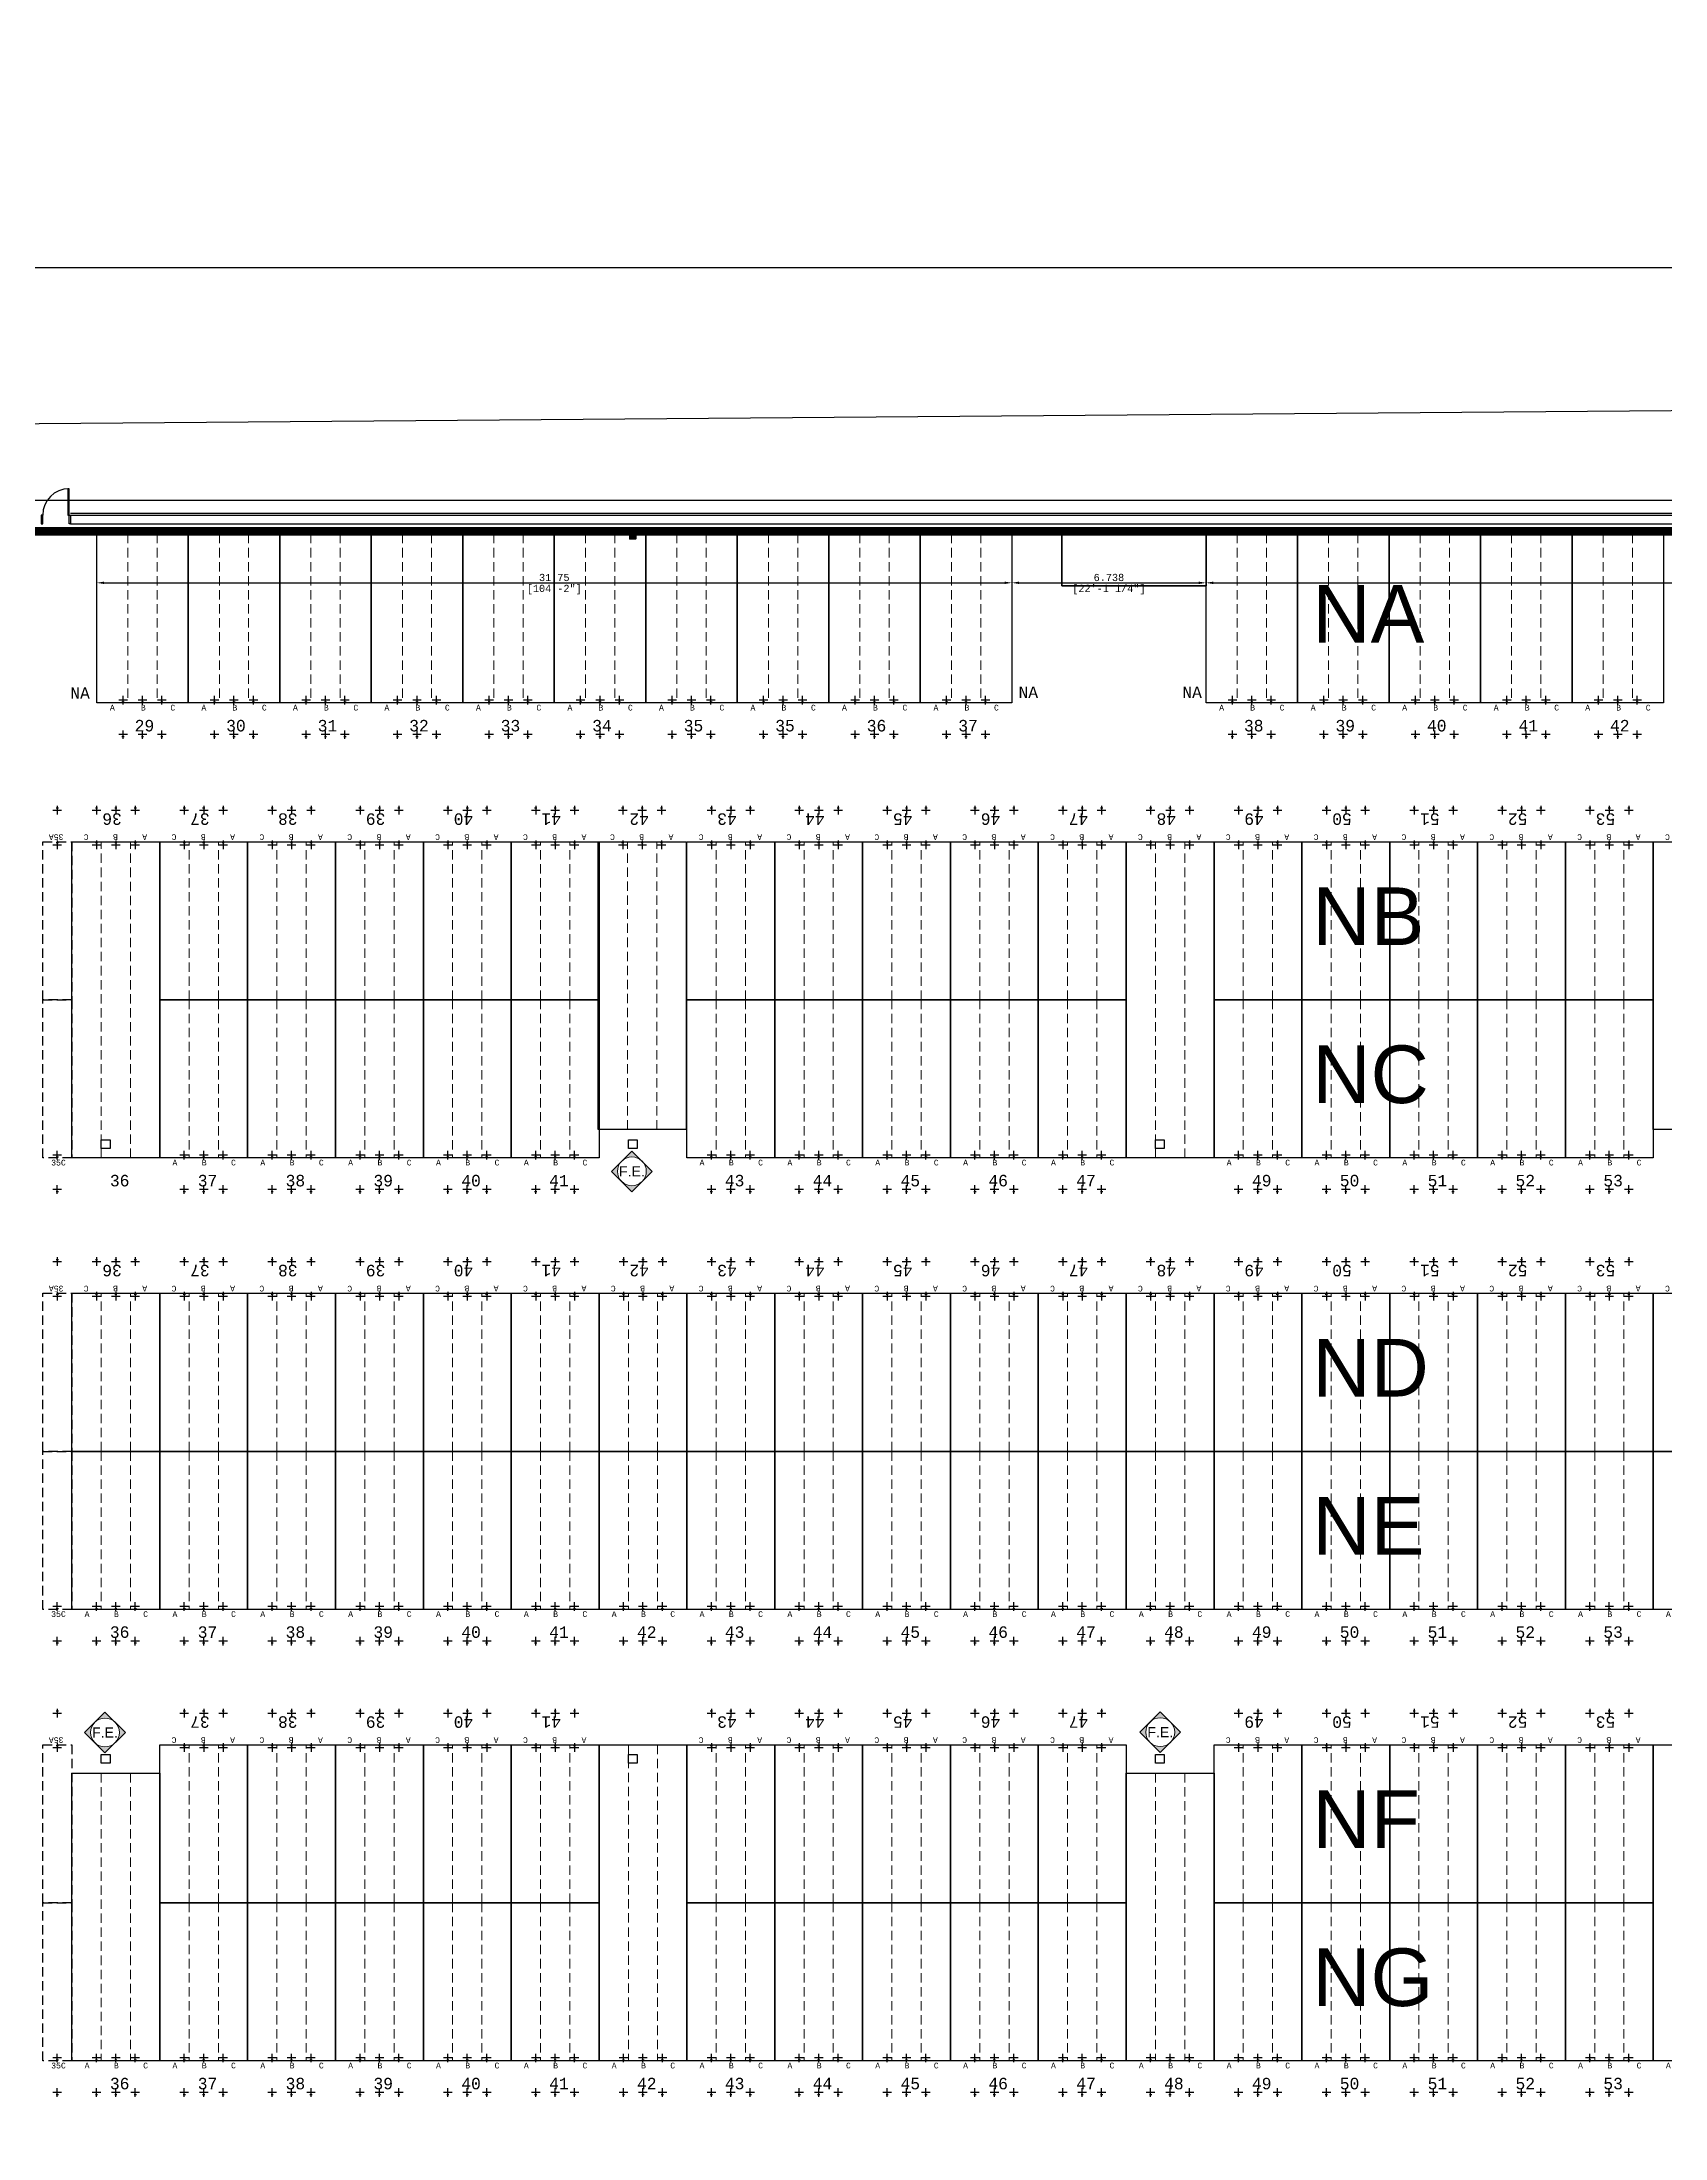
# Model space of a CAD drawing. Header units: inches. Extents: x -233729 to 737493, y -275239 to 196021.
# Drawn here: x 472000 to 528315, y 69872 to 142633 of the extents above; entities that cross this region are included whole.
import ezdxf
from ezdxf.enums import TextEntityAlignment as Align

# ---------------------------------------------------------------- set-up
doc = ezdxf.new("R2010")
doc.units = ezdxf.units.IN
doc.header["$MEASUREMENT"] = 0
doc.linetypes.add('DASHED', pattern=[0.75, 0.5, -0.25])
for name, color, linetype in [('_FL_AREAS', 92, 'Continuous'), ('_FL_NEW WH_WALLS', 1, 'Continuous'), ('Bin location transponder', 250, 'Continuous'), ('PR-CONCRETE', 224, 'Continuous'), ('WF exist equipment', 6, 'Continuous'), ('WF_numbers', 6, 'Continuous')]:
    doc.layers.add(name, color=color, linetype=linetype)
for name, color, linetype, lineweight in [('PR-BLDG', 18, 'Continuous', 30), ('PR-CTR', 93, 'Continuous', 25), ('WF buffer', 1, 'DASHED', 30), ('WF dimensions', 3, 'Continuous', 30), ('WF transponder', 3, 'Continuous', 30), ('WF_bay', 5, 'Continuous', 30), ('WF_sketch_stock_areas', 30, 'Continuous', 30), ('WF_text', 252, 'Continuous', 30)]:
    doc.layers.add(name, color=color, linetype=linetype, lineweight=lineweight)
doc.styles.add('ARIAL', font='arial.ttf')
doc.styles.add('WF_txt', font='consola.ttf')
doc.styles.add('WF_txt_notes', font='arial.ttf')
doc.dimstyles.new('DIM_50', dxfattribs={"dimscale": 50, "dimtxt": 5, "dimasz": 5, "dimexe": 2, "dimexo": 2, "dimgap": 1.1, "dimtad": 1, "dimtoh": 1, "dimdec": 3, "dimlfac": 0.001, "dimdsep": 46, "dimtxsty": 'WF_txt', "dimcen": 3, "dimclrd": 256, "dimclre": 256, "dimclrt": 7, "dimadec": 1, "dimazin": 0, "dimtfac": 1, "dimtdec": 3, "dimtmove": 0, "dimatfit": 3, "dimfxl": 10, "dimtolj": 1, "dimtzin": 0, "dimlwd": -1, "dimlwe": -1, "dimarcsym": 0})

# ---------------------------------------------------------------- blocks, each defined once
blk = doc.blocks.new('A$Cd2fab3cb')
at = {"layer": 'PR-BLDG', "const_width": 1}
blk.add_lwpolyline([(-568.8422396185342, -884.2067788504062), (-414.5863219187594, 67.21742474520579), (-6.009358913e-07, 9.7323209e-08), (-154.2802499416284, -951.5742769107457), (-568.8665712596847, -884.3568522627465)], dxfattribs=at)
at = {"layer": 'PR-CONCRETE'}
blk.add_lwpolyline([(183.0989606005605, -620.2202733267331), (300.8772486145608, 106.216130075627), (-375.2932691164315, 215.8447304290021, 0.4142135623736643), (-426.915109042311, 178.6266482286155), (-589.5318239752668, -824.3655269144801, -0.225878030564492), (-596.5743729250971, -834.5492282680934, 1.082971742264911), (-534.2543923466001, -925.4297668336658, -0.2135202674679177), (-522.4135621276218, -922.2799802094232), (-198.2339479420334, -974.8397361275277, -0.4131470713103618), (-160.9899269216694, -1026.299724447657), (-166.1485798102803, -1058.867917928495)], format="xyb", dxfattribs=at)
at = {"layer": 'PR-CTR', "elevation": 533}
blk.add_lwpolyline([(-165.2111167050898, -999.086132866214, 0.3400747687768693), (-199.2654380726162, -954.0319635949563), (-405.1784584445413, -920.6469584386797, 0.0124717646066488), (-405.9197605594526, -920.5456731913143), (-574.2956494376994, -891.9311935859732, -0.422904085389731), (-578.6528998357243, -885.7407027831068), (-432.1939306394197, 65.45935955259485, -0.4140744793872449), (-414.9936823418828, 77.86652528238483), (-204.6797079194803, 48.22622587694787), (-136.0367553930264, 36.992264952627), (0.0545635854359716, 9.657106780097822), (2.470144489314407, 5.661401477293111), (3.455127565190196, -0.5586518454365433)], format="xyb", dxfattribs=at)
blk = doc.blocks.new('A$C61e42c62')
at = {"layer": '_FL_NEW WH_WALLS'}
for p, q in [((1764.000000281259, 7822.195361457765), (5484.000000281259, 7822.195361480116)), ((1764.000000281259, 7819.445361457765), (5484.000000283122, 7819.445361480117)), ((1764.000000283122, 7807.44536146149), (5484.000000281259, 7807.445361476392))]:
    blk.add_line(p, q, dxfattribs=at)
for points in [[(1762.000000281259, 7819.445361495017), (1762.000000281259, 7855.445361498744), (1760.250000283122, 7855.445361498744), (1760.250000281259, 7819.445361495017)], [(1726.000000281259, 7807.445361498742), (1726.000000283122, 7819.445361495017), (1724.000000281259, 7819.445361495017), (1724.000000281259, 7807.445361498742)], [(1764.000000283122, 7819.445361495017), (1764.000000283122, 7807.445361498742), (1762.000000281259, 7807.44536149502), (1762.000000281259, 7819.445361495017)], [(1818.000000281259, 6953.94536143169), (1806.000000281259, 6953.94536143169), (1806.000000281259, 6965.94536143169), (1818.000000281259, 6965.945361435412)], [(2538.00000028126, 6953.945361435412), (2526.000000283122, 6953.94536143169), (2526.00000028126, 6965.945361435412), (2538.00000028126, 6965.94536143169)], [(3258.00000028126, 6953.94536143169), (3246.000000281259, 6953.945361435412), (3246.000000281259, 6965.94536143169), (3258.00000028126, 6965.94536143169)], [(1818.000000281259, 6113.945361435412), (1806.000000281259, 6113.94536143169), (1806.000000283122, 6125.945361431688), (1818.000000281259, 6125.945361431688)], [(2538.00000028126, 6113.94536143169), (2526.000000283122, 6113.945361435412), (2526.00000028126, 6125.945361431688), (2538.00000028126, 6125.945361431688)], [(3258.000000283122, 6113.945361435412), (3246.000000281259, 6113.94536143169), (3246.000000283122, 6125.945361435412), (3258.000000283122, 6125.945361431688)]]:
    blk.add_lwpolyline(points, close=True, dxfattribs=at)
blk.add_arc((1762.000000281259, 7819.445361495017), 36, 90, 180, dxfattribs=at)
blk = doc.blocks.new('Bin location transponder')
at = {"layer": 'Bin location transponder', "color": 3, "lineweight": 30}
for p, q in [((-600, 0), (600, 0)), ((-150, 300), (150, 300)), ((0, 600), (0, -600))]:
    blk.add_line(p, q, dxfattribs=at)
blk = doc.blocks.new('WF 10x18ft bay')
at = {"layer": 'WF_bay', "linetype": 'DASHED', "lineweight": 5, "ltscale": 650}
for p, q in [((1015.99999833107, 5486.400000327824), (1015.99999833107, 0)), ((2031.999998331071, 5486.400000625849), (2031.999998331071, 0))]:
    blk.add_line(p, q, dxfattribs=at)
at = {"layer": 'WF_bay'}
blk.add_lwpolyline([(-1.668929599e-06, 5486.400000029802), (3047.999998331071, 5486.399999970197), (3047.999999940396, 0), (0, 0)], close=True, dxfattribs=at)
at = {"layer": 'WF transponder', "xscale": 0.25, "yscale": 0.25, "zscale": 0.25, "rotation": 180.0000000062352}
for p in [(849.9999999701978, 100), (1523.999999970198, 100), (2197.999999970198, 100), (849.9999999701978, -1100), (1523.999999970198, -1100), (2197.999999970198, -1100)]:
    blk.add_blockref('Bin location transponder', p, dxfattribs=at)
at = {"layer": 'WF_numbers', "linetype": 'DASHED', "char_height": 200, "attachment_point": 1, "rotation": 1.0275998055671315e-09, "style": 'WF_txt'}
for s, insert in [('A', (439.4118607044218, -62.35349732637406, -723.2652933599893)), ('B', (1455.411860585212, -62.3534973859787, -723.2652933599893)), ('C', (2471.411860406399, -62.3534973859787, -723.2652933599893))]:
    blk.add_mtext_dynamic_manual_height_columns(s, width=423.5307577799235, gutter_width=2117.653788942844, heights=[0], dxfattribs=dict(at, insert=insert))
blk = doc.blocks.new('WF 10x36ft bay')
at = {"layer": 'WF_bay', "linetype": 'DASHED', "lineweight": 5, "ltscale": 650}
for p, q in [((1015.999998271465, 10972.80000013024), (1015.999998271465, 0)), ((2031.999998271465, 10972.80000029029), (2031.999998486042, 3.97364298e-08))]:
    blk.add_line(p, q, dxfattribs=at)
at = {"layer": 'WF_bay'}
blk.add_lwpolyline([(-1.7285346985e-06, 10972.79999997019), (3047.999998271465, 10972.8000000298), (3048, 5.96046448e-08), (0, 0)], close=True, dxfattribs=at)
at = {"layer": 'WF transponder', "xscale": 0.25, "yscale": 0.25, "zscale": 0.25, "rotation": 180.0000000062352}
for p in [(850, 100.0000000298023), (1524, 100.0000000298023), (2198, 100.0000000298023), (850, -1099.999999970197), (1524, -1099.999999970197), (2198, -1099.999999970197)]:
    blk.add_blockref('Bin location transponder', p, dxfattribs=at)
at = {"layer": 'WF_numbers', "linetype": 'DASHED', "char_height": 200, "attachment_point": 1, "rotation": 1.0496472215237655e-09, "style": 'WF_txt'}
for s, insert in [('A', (439.4118607044218, -62.35349726676941, -723.2652933599893)), ('B', (1455.411860585212, -62.35349732637406, -723.2652933599893)), ('C', (2471.411860406399, -62.35349732637406, -723.2652933599893))]:
    blk.add_mtext_dynamic_manual_height_columns(s, width=423.5307577799235, gutter_width=2117.653788942844, heights=[0], dxfattribs=dict(at, insert=insert))
blk = doc.blocks.new('WF 40x216in buffer')
at = {"layer": 'WF buffer', "ltscale": 650}
blk.add_lwpolyline([(-5.96046448e-08, 5486.399999999999), (1016, 5486.399999999999), (1016, 0), (0, 0)], close=True, dxfattribs=at)
at = {"layer": 'WF transponder', "xscale": 0.25, "yscale": 0.25, "zscale": 0.25, "rotation": 180.0000000062352}
for p in [(508, 100), (508, -1100)]:
    blk.add_blockref('Bin location transponder', p, dxfattribs=at)
blk = doc.blocks.new('WF 125x231in bay')
at = {"layer": 'WF_bay', "linetype": 'DASHED', "lineweight": 5, "ltscale": 650}
for p, q in [((1079.499998286366, 5867.400000345888), (1079.499998353124, 1.22822144e-08)), ((2095.499998286367, 5867.400000643911), (2095.499998290701, 2.38420057e-08))]:
    blk.add_line(p, q, dxfattribs=at)
at = {"layer": 'WF_bay'}
blk.add_lwpolyline([(-1.7285346985e-06, 5867.400000059604), (3174.999998301268, 5867.39999997652), (3174.999999910593, 3.61242201e-08), (-5.96046448e-08, 0)], close=True, dxfattribs=at)
at = {"layer": 'WF transponder', "xscale": 0.25, "yscale": 0.25, "zscale": 0.25, "rotation": 180.0000000062352}
for p in [(913.4999983422412, 100.0000000007225), (1587.499998342241, 100.0000000007225), (2261.499998342241, 100.0000000007225), (913.4999983422412, -1099.999999999277), (1587.499998342241, -1099.999999999277), (2261.499998342241, -1099.999999999277)]:
    blk.add_blockref('Bin location transponder', p, dxfattribs=at)
at = {"layer": 'WF_numbers', "linetype": 'DASHED', "char_height": 200, "attachment_point": 1, "rotation": 1.027588346411229e-09, "style": 'WF_txt'}
for s, insert in [('A', (457.3057288527488, -62.35349732637406, -723.2652933599893)), ('B', (1531.966671216488, -62.35349732637406, -723.2652933599893)), ('C', (2555.798721671104, -62.35349744558334, -723.2652933599893))]:
    blk.add_mtext_dynamic_manual_height_columns(s, width=423.5307577799235, gutter_width=2117.653788942844, heights=[0], dxfattribs=dict(at, insert=insert))
blk = doc.blocks.new('F.E.')
at = {"layer": 'WF dimensions', "transparency": 33554687}
h = blk.add_hatch(color=7, dxfattribs=at)
h.dxf.hatch_style = 1
h.paths.add_polyline_path([(1153007.375168204, 1003175.601037025), (1152653.821777701, 1003529.154427707, -0.198912367379658), (1152800.268387139, 1003175.601037085, -0.1989123673906116), (1152653.821777642, 1002822.047646403)])
h.paths.add_polyline_path([(1152300.26838696, 1003882.707818269), (1151946.714996397, 1003529.154427767, -0.4142135623730951), (1152653.821777701, 1003529.154427707)])
h.paths.add_polyline_path([(1151800.26838696, 1003175.601037144, -0.198912367379658), (1151946.714996397, 1003529.154427767), (1151593.161605835, 1003175.601037025), (1151946.714996397, 1002822.047646403, -0.1989123673906115)])
h.paths.add_polyline_path([(1152653.821777642, 1002822.047646403, -0.4142135623484061), (1151946.714996397, 1002822.047646403), (1152300.26838702, 1002468.494255841)])
at = {"layer": 'WF dimensions', "color": 7, "lineweight": 5}
blk.add_lwpolyline([(1152300.268387079, 1002468.4942559), (1153007.375168264, 1003175.601037025), (1152300.26838702, 1003882.707818269), (1151593.161605835, 1003175.601037085)], close=True, dxfattribs=at)
blk.add_circle((1152300.268387079, 1003175.601037085), 500.0000000654701, dxfattribs=at)
at = {"layer": 'WF dimensions', "color": 7, "style": 'ARIAL'}
blk.add_text('F.E.', height=350, dxfattribs=at).set_placement((1152300.268387079, 1003175.601037085), align=Align.MIDDLE_CENTER)
blk = doc.blocks.new('*D503')
at = {"layer": 'WF dimensions', "transparency": 16777216}
for p, q in [((473900.9373987767, 123758.1085505551), (473900.9373987767, 123758.1085297531)), ((474150.9373987766, 123858.108529753), (505400.9373988959, 123858.108529753)), ((505650.9373988959, 123758.1085585421), (505650.9373988959, 123758.1085297531))]:
    blk.add_line(p, q, dxfattribs=at)
for points in [[(474150.9373987766, 123899.7751964197), (474150.9373987766, 123816.4418630864), (473900.9373987767, 123858.108529753)], [(505400.9373988959, 123899.7751964197), (505400.9373988959, 123816.4418630864), (505650.9373988959, 123858.108529753)]]:
    blk.add_solid(points, dxfattribs=at)
at = {"layer": 'WF dimensions', "color": 7, "transparency": 16777216, "char_height": 250, "attachment_point": 5, "style": 'WF_txt'}
for s, insert in [('\\A1;[104\'-2"]', (489775.9373988363, 123625.4115136857)), ('\\A1;31.75', (489775.9373988363, 124041.5515289879))]:
    blk.add_mtext(s, dxfattribs=dict(at, insert=insert))
blk = doc.blocks.new('*D504')
at = {"layer": 'WF dimensions', "transparency": 16777216}
for p, q in [((505650.9373989085, 123758.1085585555), (505650.9373989085, 123758.108529826)), ((505900.9373989085, 123858.108529826), (512138.7534930686, 123858.108529826)), ((512388.7534930686, 123758.1085615357), (512388.7534930686, 123758.108529826))]:
    blk.add_line(p, q, dxfattribs=at)
for points in [[(505900.9373989085, 123899.7751964927), (505900.9373989085, 123816.4418631594), (505650.9373989085, 123858.108529826)], [(512138.7534930686, 123899.7751964927), (512138.7534930686, 123816.4418631594), (512388.7534930686, 123858.108529826)]]:
    blk.add_solid(points, dxfattribs=at)
at = {"layer": 'WF dimensions', "color": 7, "transparency": 16777216, "char_height": 250, "attachment_point": 5, "style": 'WF_txt'}
for s, insert in [('\\A1;[22\'-1 1/4"]', (509019.8454459885, 123625.4115137587)), ('\\A1;6.738', (509019.8454459885, 124041.5515290609))]:
    blk.add_mtext(s, dxfattribs=dict(at, insert=insert))
blk = doc.blocks.new('*D505')
at = {"layer": 'WF dimensions', "transparency": 16777216}
for p, q in [((512388.7534929964, 123758.1085614994), (512388.7534929964, 123758.1085297301)), ((512638.7534929964, 123858.1085297301), (563089.7534260007, 123858.1085297301)), ((563339.7534260008, 123758.1085742547), (563339.7534260008, 123758.1085297301))]:
    blk.add_line(p, q, dxfattribs=at)
for points in [[(512638.7534929964, 123899.7751963967), (512638.7534929964, 123816.4418630634), (512388.7534929964, 123858.1085297301)], [(563089.7534260007, 123899.7751963967), (563089.7534260007, 123816.4418630634), (563339.7534260008, 123858.1085297301)]]:
    blk.add_solid(points, dxfattribs=at)
at = {"layer": 'WF dimensions', "color": 7, "transparency": 16777216, "char_height": 250, "attachment_point": 5, "style": 'WF_txt'}
for s, insert in [('\\A1;[167\'-2"]', (537864.2534594985, 123625.4115136627)), ('\\A1;50.951', (537864.2534594985, 124041.5515289649))]:
    blk.add_mtext(s, dxfattribs=dict(at, insert=insert))
blk = doc.blocks.new('WF 10x34ft bay')
at = {"layer": 'WF_bay', "linetype": 'DASHED', "lineweight": 5, "ltscale": 650}
for p, q in [((1143863.299148142, 971519.9700863363, -162219.4367999999), (1143863.299147725, 981509.9299934508, -162219.4367999999)), ((1144879.29914844, 971519.9700864555, -162219.4367999999), (1144879.299147963, 981509.92999357, -162219.4367999999))]:
    blk.add_line(p, q, dxfattribs=at)
at = {"layer": 'WF_bay', "elevation": -162219.4367999999}
blk.add_lwpolyline([(1145895.299147963, 971519.9700864555), (1142847.299147963, 971519.9700862769), (1142847.299146175, 981509.9299935105), (1145895.299146175, 981509.9299935105)], close=True, dxfattribs=at)
at = {"layer": 'WF transponder', "xscale": 0.25, "yscale": 0.25, "zscale": 0.25}
for p in [(1143697.299146175, 982609.9299935105, -162219.4367999999), (1144371.299146175, 982609.9299934506, -162219.4367999999), (1145045.299146115, 982609.9299935105, -162219.4367999999), (1143697.299146175, 981409.9299934508, -162219.4367999999), (1144371.299146175, 981409.9299934508, -162219.4367999999), (1145045.299146175, 981409.92999357, -162219.4367999999)]:
    blk.add_blockref('Bin location transponder', p, dxfattribs=at)
at = {"layer": 'WF_numbers', "linetype": 'DASHED', "char_height": 200, "attachment_point": 1, "rotation": 180.0000000011019, "style": 'WF_txt'}
for s, insert in [('C', (1143423.887285769, 981572.2834908962, -162942.7020933599)), ('B', (1144439.88728565, 981572.2834908369, -162942.7020933599)), ('A', (1145455.887285471, 981572.2834907771, -162942.7020933599))]:
    blk.add_mtext_dynamic_manual_height_columns(s, width=423.5307577799235, gutter_width=2117.653788942844, heights=[0], dxfattribs=dict(at, insert=insert))

msp = doc.modelspace()

# ---------------------------------------------------------------- hatches: boundary and pattern name
at = {"layer": 'WF exist equipment', "transparency": 33554559}
h = msp.add_hatch(dxfattribs=at)
h.set_pattern_fill('ANSI31', color=256, angle=-80.83426910229804)
h.set_pattern_definition([(45, (-889871.1616925206, -866641.5697947728), (-0.0883883476483185, 0.0883883476483185), [])])
h.paths.add_polyline_path([(492395.5214258229, 125554.774291457), (492600.7534258162, 125554.7742915166), (492600.7534258162, 125379.3009142888), (492395.5214258229, 125379.3009142292)])

# ---------------------------------------------------------------- linework, layer by layer
at = {"layer": '_FL_AREAS', "elevation": -162219.4367999999}
msp.add_lwpolyline([(364480.6246911143, -2754.061847371367), (658427.7292370652, -2754.061848444251), (658427.7292375421, 126712.7971893126), (364480.6246915911, 126712.7971903259)], close=True, dxfattribs=at)
at = {"layer": 'WF exist equipment', "lineweight": 40, "elevation": -162219.4367999999}
for points in [[(492395.5214258229, 125554.774291457), (492600.7534258162, 125554.7742915166), (492600.7534258162, 125379.3009142888), (492395.5214258229, 125379.3009142292)], [(507388.7534930502, 123754.7717192185), (512388.7534929906, 123754.7717192185), (512388.7534929906, 125554.7717192185), (507388.7534929906, 125554.7717192185)]]:
    msp.add_lwpolyline(points, close=True, dxfattribs=at)

# ---------------------------------------------------------------- block references
at = {"layer": '_FL_NEW WH_WALLS', "color": 0, "xscale": 304.799999999516, "yscale": 304.799999999516, "zscale": 304.799999999516, "rotation": 279.2093042914935}
msp.add_blockref('A$Cd2fab3cb', (657699.6707196689, -2373.849156660346, -162219.4367999999), dxfattribs=at)
at = {"layer": '_FL_NEW WH_WALLS', "color": 0, "xscale": 25.39999999990112, "yscale": 25.39999999990112, "zscale": 25.39999999990112}
msp.add_blockref('A$C61e42c62', (428185.3373912428, -72406.61113022019, -162219.4367999999), dxfattribs=at)
at = {"layer": 'WF dimensions'}
for p in [(-659830.6400947178, -899747.7562530027, 162219.4367999999), (-678113.7306375707, -919224.1117245542, 162219.4367999999), (-641498.7357986177, -919214.8381050215, 162219.4367999999)]:
    msp.add_blockref('F.E.', p, dxfattribs=at)
at = {"layer": 'WF exist equipment', "color": 7, "true_color": 0xffffff}
for p in [(-651546.6934392655, -866641.5690152631), (-614941.5617470945, -866641.5690044748)]:
    msp.add_blockref('WF 10x34ft bay', p, dxfattribs=at)
at = {"layer": 'WF exist equipment', "color": 7, "true_color": 0xffffff, "rotation": 180}
for p in [(1618937.036546329, 1054061.890991629), (1655513.03654764, 1054061.89099157)]:
    msp.add_blockref('WF 10x34ft bay', p, dxfattribs=at)
at = {"layer": 'WF_sketch_stock_areas'}
for name, p in [('WF 125x231in bay', (473900.9374000226, 119687.375048877, -162219.4367999999)), ('WF 125x231in bay', (477075.9374000822, 119687.375048877, -162219.4367999999)), ('WF 125x231in bay', (480250.9374001418, 119687.375048877, -162219.4367999999)), ('WF 125x231in bay', (483425.9374001418, 119687.3742914212, -162219.4367999999)), ('WF 125x231in bay', (486600.9374001418, 119687.3742914212, -162219.4367999999)), ('WF 125x231in bay', (489775.9374000822, 119687.3742914808, -162219.4367999999)), ('WF 125x231in bay', (492950.9374001418, 119687.3742914808, -162219.4367999999)), ('WF 125x231in bay', (496125.9374001418, 119687.3742914212, -162219.4367999999)), ('WF 125x231in bay', (499300.9374001418, 119687.3742914808, -162219.4367999999)), ('WF 125x231in bay', (502475.9374001418, 119687.3742915404, -162219.4367999999)), ('WF 125x231in bay', (512388.7534942423, 119687.3742914808, -162219.4367999999)), ('WF 125x231in bay', (515563.7534942424, 119687.374291302, -162219.4367999999)), ('WF 125x231in bay', (518738.7534942423, 119687.374291302, -162219.4367999999)), ('WF 125x231in bay', (521913.7534942423, 119687.374291302, -162219.4367999999)), ('WF 125x231in bay', (525088.7534942424, 119687.374291302, -162219.4367999999)), ('WF 40x216in buffer', (472025.7374012265, 103895.5609833014, -162219.4367999999)), ('WF 10x18ft bay', (476089.7374011075, 103895.5609160674, -162219.4367999999)), ('WF 10x18ft bay', (479137.7374011075, 103895.5609160674, -162219.4367999999)), ('WF 10x18ft bay', (482185.7374011075, 103895.5609160674, -162219.4367999999)), ('WF 10x18ft bay', (485233.7374011671, 103895.5609160674, -162219.4367999999)), ('WF 10x18ft bay', (488281.7374011075, 103895.5609160674, -162219.4367999999)), ('WF 10x18ft bay', (494377.737401167, 103895.5609160674, -162219.4367999999)), ('WF 10x18ft bay', (497425.7374011075, 103895.5609160674, -162219.4367999999)), ('WF 10x18ft bay', (500473.7374011074, 103895.5609160674, -162219.4367999999)), ('WF 10x18ft bay', (503521.7374011075, 103895.5609160674, -162219.4367999999)), ('WF 10x18ft bay', (506569.7374011074, 103895.5609160674, -162219.4367999999)), ('WF 10x18ft bay', (512665.7374011074, 103895.5609160078, -162219.4367999999)), ('WF 10x18ft bay', (515713.7374011075, 103895.5609160674, -162219.4367999999)), ('WF 10x18ft bay', (518761.7374011074, 103895.5609160674, -162219.4367999999)), ('WF 10x18ft bay', (521809.737401167, 103895.5609160674, -162219.4367999999)), ('WF 10x18ft bay', (524857.7374011074, 103895.5609160078, -162219.4367999999)), ('WF 40x216in buffer', (472025.7373966967, 88223.76094210272, -162219.4367999999)), ('WF 10x18ft bay', (473041.7373981272, 88223.76095724231, -162219.4367999999)), ('WF 10x18ft bay', (476089.7373981272, 88223.76095724231, -162219.4367999999)), ('WF 10x18ft bay', (479137.7373981272, 88223.76095724231, -162219.4367999999)), ('WF 10x18ft bay', (482185.7373981273, 88223.76095718269, -162219.4367999999)), ('WF 10x18ft bay', (485233.7373981272, 88223.76095724231, -162219.4367999999)), ('WF 10x18ft bay', (488281.7373981272, 88223.76095724231, -162219.4367999999)), ('WF 10x18ft bay', (491329.7373981272, 88223.76095724231, -162219.4367999999)), ('WF 10x18ft bay', (494377.7373981868, 88223.76095724231, -162219.4367999999)), ('WF 10x18ft bay', (497425.7373981273, 88223.76095724231, -162219.4367999999)), ('WF 10x18ft bay', (500473.7373981273, 88223.76095718269, -162219.4367999999)), ('WF 10x18ft bay', (503521.7373981868, 88223.76095724231, -162219.4367999999)), ('WF 10x18ft bay', (506569.7373981272, 88223.76095724231, -162219.4367999999)), ('WF 10x18ft bay', (509617.7373981272, 88223.76095724231, -162219.4367999999)), ('WF 10x18ft bay', (512665.7373981868, 88223.76095724231, -162219.4367999999)), ('WF 10x18ft bay', (515713.7373981272, 88223.76095724231, -162219.4367999999)), ('WF 10x18ft bay', (518761.7373981272, 88223.76095724231, -162219.4367999999)), ('WF 10x18ft bay', (521809.7373981272, 88223.76095724231, -162219.4367999999)), ('WF 10x18ft bay', (524857.7373981868, 88223.76095724231, -162219.4367999999)), ('WF 10x18ft bay', (527905.7373981272, 88223.7609573019, -162219.4367999999)), ('WF 10x36ft bay', (491329.737399975, 72551.96099794035, -162219.4367999999)), ('WF 10x36ft bay', (527905.737399975, 72551.9611449254, -162219.4367999999)), ('WF 40x216in buffer', (472025.7374001538, 72551.96098291998, -162219.4367999999)), ('WF 10x18ft bay', (476089.7374015247, 72551.96099794035, -162219.4367999999)), ('WF 10x18ft bay', (479137.7374015246, 72551.96099794035, -162219.4367999999)), ('WF 10x18ft bay', (482185.7374015247, 72551.96099788074, -162219.4367999999)), ('WF 10x18ft bay', (485233.7374015247, 72551.96099794035, -162219.4367999999)), ('WF 10x18ft bay', (488281.7374015247, 72551.96099794035, -162219.4367999999)), ('WF 10x18ft bay', (494377.7374015843, 72551.96099794035, -162219.4367999999)), ('WF 10x18ft bay', (497425.7374015247, 72551.96099794035, -162219.4367999999)), ('WF 10x18ft bay', (500473.7374015247, 72551.96099788074, -162219.4367999999)), ('WF 10x18ft bay', (503521.7374015247, 72551.96099794035, -162219.4367999999)), ('WF 10x18ft bay', (506569.7374015247, 72551.96099794035, -162219.4367999999)), ('WF 10x18ft bay', (512665.7374015247, 72551.96099794035, -162219.4367999999)), ('WF 10x18ft bay', (515713.7374015842, 72551.96099794035, -162219.4367999999)), ('WF 10x18ft bay', (518761.7374015246, 72551.96099794035, -162219.4367999999)), ('WF 10x18ft bay', (521809.7374015843, 72551.96099794035, -162219.4367999999)), ('WF 10x18ft bay', (524857.7374015247, 72551.96099794035, -162219.4367999999))]:
    msp.add_blockref(name, p, dxfattribs=at)
for name, p, rotation in [('WF 40x216in buffer', (473041.7374004518, 114868.3609834326, -162219.4367999999), 179.9999999998939), ('WF 10x36ft bay', (476089.7373994981, 114868.3609833134, -162219.4367999999), 180.0000000000523), ('WF 10x18ft bay', (479137.7373978291, 114868.3609160793, -162219.4367999999), 179.9999999999069), ('WF 10x18ft bay', (482185.7373978292, 114868.3609161389, -162219.4367999999), 179.9999999999069), ('WF 10x18ft bay', (485233.7373978292, 114868.3609160197, -162219.4367999999), 179.9999999999069), ('WF 10x18ft bay', (488281.7373978292, 114868.3609160793, -162219.4367999999), 179.9999999999069), ('WF 10x18ft bay', (491329.7373978291, 114868.3609160793, -162219.4367999999), 179.9999999999069), ('WF 10x18ft bay', (497425.7373978888, 114868.3609160793, -162219.4367999999), 179.9999999999069), ('WF 10x18ft bay', (500473.7373978292, 114868.3609161389, -162219.4367999999), 179.9999999999069), ('WF 10x18ft bay', (503521.7373978888, 114868.3609160197, -162219.4367999999), 179.9999999999069), ('WF 10x18ft bay', (506569.7373978888, 114868.3609160793, -162219.4367999999), 179.9999999999069), ('WF 10x18ft bay', (509617.7373978292, 114868.3609160793, -162219.4367999999), 179.9999999999069), ('WF 10x36ft bay', (512665.7373993193, 114868.3609942806, -162219.4367999999), 180.0000000000523), ('WF 10x18ft bay', (515713.7373978888, 114868.3609160793, -162219.4367999999), 179.9999999999069), ('WF 10x18ft bay', (518761.7373978888, 114868.3609161389, -162219.4367999999), 179.9999999999069), ('WF 10x18ft bay', (521809.7373978292, 114868.3609160793, -162219.4367999999), 179.9999999999069), ('WF 10x18ft bay', (524857.7373978292, 114868.3609160793, -162219.4367999999), 179.9999999999069), ('WF 10x18ft bay', (527905.7373978888, 114868.3609160793, -162219.4367999999), 179.9999999999069), ('WF 40x216in buffer', (473041.7373958026, 99196.56094217424, -162219.4367999999), 180.0000000001864), ('WF 10x18ft bay', (476089.7373948489, 99196.5609573138, -162219.4367999999), 179.9999999999069), ('WF 10x18ft bay', (479137.7373949085, 99196.56095725422, -162219.4367999999), 179.9999999999069), ('WF 10x18ft bay', (482185.7373948489, 99196.5609573138, -162219.4367999999), 179.9999999999069), ('WF 10x18ft bay', (485233.737394849, 99196.56095725422, -162219.4367999999), 179.9999999999069), ('WF 10x18ft bay', (488281.7373949086, 99196.56095725422, -162219.4367999999), 179.9999999999069), ('WF 10x18ft bay', (491329.7373948489, 99196.5609573138, -162219.4367999999), 179.9999999999069), ('WF 10x18ft bay', (494377.7373948489, 99196.56095719463, -162219.4367999999), 179.9999999999069), ('WF 10x18ft bay', (497425.7373948489, 99196.56095725422, -162219.4367999999), 179.9999999999069), ('WF 10x18ft bay', (500473.7373949086, 99196.56095725422, -162219.4367999999), 179.9999999999069), ('WF 10x18ft bay', (503521.737394849, 99196.56095725422, -162219.4367999999), 179.9999999999069), ('WF 10x18ft bay', (506569.7373949086, 99196.56095725422, -162219.4367999999), 179.9999999999069), ('WF 10x18ft bay', (509617.7373948489, 99196.5609573138, -162219.4367999999), 179.9999999999069), ('WF 10x18ft bay', (512665.7373949086, 99196.56095719463, -162219.4367999999), 179.9999999999069), ('WF 10x18ft bay', (515713.7373949086, 99196.56095725422, -162219.4367999999), 179.9999999999069), ('WF 10x18ft bay', (518761.737394849, 99196.56095725422, -162219.4367999999), 179.9999999999069), ('WF 10x18ft bay', (521809.737394849, 99196.5609573138, -162219.4367999999), 179.9999999999069), ('WF 10x18ft bay', (524857.7373949086, 99196.56095725422, -162219.4367999999), 179.9999999999069), ('WF 10x18ft bay', (527905.7373949086, 99196.5609573138, -162219.4367999999), 179.9999999999069), ('WF 10x18ft bay', (530953.737394849, 99196.56095725422, -162219.4367999999), 179.9999999999069), ('WF 40x216in buffer', (473041.7373994385, 83524.7609830511, -162219.4367999999), 179.9999999990683), ('WF 10x18ft bay', (479137.7373982464, 83524.76099801187, -162219.4367999999), 179.9999999999069), ('WF 10x18ft bay', (482185.7373982464, 83524.76099795228, -162219.4367999999), 179.9999999999069), ('WF 10x18ft bay', (485233.7373982464, 83524.76099795228, -162219.4367999999), 179.9999999999069), ('WF 10x18ft bay', (488281.7373982464, 83524.76099795228, -162219.4367999999), 179.9999999999069), ('WF 10x18ft bay', (491329.7373982464, 83524.76099801187, -162219.4367999999), 179.9999999999069), ('WF 10x18ft bay', (497425.7373982464, 83524.76099795228, -162219.4367999999), 179.9999999999069), ('WF 10x18ft bay', (500473.7373982464, 83524.76099795228, -162219.4367999999), 179.9999999999069), ('WF 10x18ft bay', (503521.7373982464, 83524.76099795228, -162219.4367999999), 179.9999999999069), ('WF 10x18ft bay', (506569.7373982464, 83524.76099795228, -162219.4367999999), 179.9999999999069), ('WF 10x18ft bay', (509617.7373982464, 83524.76099801187, -162219.4367999999), 179.9999999999069), ('WF 10x18ft bay', (515713.7373982465, 83524.76099795228, -162219.4367999999), 179.9999999999069), ('WF 10x18ft bay', (518761.7373982464, 83524.76099795228, -162219.4367999999), 179.9999999999069), ('WF 10x18ft bay', (521809.7373982464, 83524.76099801187, -162219.4367999999), 179.9999999999069), ('WF 10x18ft bay', (524857.7373982464, 83524.76099795228, -162219.4367999999), 179.9999999999069), ('WF 10x18ft bay', (527905.7373982464, 83524.76099801187, -162219.4367999999), 179.9999999999069)]:
    msp.add_blockref(name, p, dxfattribs=dict(at, rotation=rotation))

# ---------------------------------------------------------------- texts
at = {"layer": 'WF_numbers', "linetype": 'DASHED', "char_height": 400, "style": 'WF_txt'}
for s, width, gutter_width, insert, attachment_point in [('NA', 423.5307577885686, 2117.653788942843, (473662.226713637, 120231.1394240272, -324438.8735999998), 3), ('NA', 423.5307577885686, 2117.653788942843, (506561.4656465446, 120258.5755849493, -324438.8735999998), 3), ('NA', 423.5307577885686, 2117.653788942843, (512245.0517636334, 120258.5755850089, -324438.8735999998), 3), ('29', 423.5307577885687, 2117.653788942844, (475217.6176468526, 119099.4493057144, -162219.4367999999), 1), ('30', 423.5307577885687, 2117.653788942844, (478392.6176467931, 119099.449305774, -162219.4367999999), 1), ('31', 423.5307577885687, 2117.653788942844, (481567.6176468526, 119099.4493056548, -162219.4367999999), 1), ('32', 423.5307577885687, 2117.653788942844, (484742.6176469123, 119099.4485482586, -162219.4367999999), 1), ('33', 423.5307577885687, 2117.653788942844, (487917.6176469123, 119099.4485483182, -162219.4367999999), 1), ('34', 423.5307577885687, 2117.653788942844, (491092.6176469122, 119099.4485483182, -162219.4367999999), 1), ('35', 423.5307577885687, 2117.653788942844, (494267.6176469123, 119099.4485483778, -162219.4367999999), 1), ('35', 423.5307577885687, 2117.653788942844, (497442.6176469123, 119099.4485484374, -162219.4367999999), 1), ('36', 423.5307577885687, 2117.653788942844, (500617.6176469122, 119099.4485483182, -162219.4367999999), 1), ('37', 423.5307577885687, 2117.653788942844, (503792.6176469122, 119099.4485483778, -162219.4367999999), 1), ('38', 423.5307577885687, 2117.653788942844, (513705.4337410128, 119099.4485483778, -162219.4367999999), 1), ('39', 423.5307577885687, 2117.653788942844, (516880.4337410723, 119099.448548199, -162219.4367999999), 1), ('40', 423.5307577885687, 2117.653788942844, (520055.4337410128, 119099.448548199, -162219.4367999999), 1), ('41', 423.5307577885687, 2117.653788942844, (523230.4337410724, 119099.4485480798, -162219.4367999999), 1), ('42', 423.5307577885687, 2117.653788942844, (526405.4337410127, 119099.4485481394, -162219.4367999999), 1), ('36', 423.5307577885687, 2117.653788942844, (474358.4176370894, 103307.635144831, -162219.4367999999), 1), ('37', 423.5307577885687, 2117.653788942844, (477406.4176369702, 103307.6351448906, -162219.4367999999), 1), ('38', 423.5307577885687, 2117.653788942844, (480454.417636851, 103307.635144831, -162219.4367999999), 1), ('39', 423.5307577885687, 2117.653788942844, (483502.4176367317, 103307.6351448906, -162219.4367999999), 1), ('40', 423.5307577885687, 2117.653788942844, (486550.4176366126, 103307.635144831, -162219.4367999999), 1), ('41', 423.5307577885687, 2117.653788942844, (489598.4176364933, 103307.635144831, -162219.4367999999), 1), ('43', 423.5307577885687, 2117.653788942844, (495694.4176362549, 103307.635144831, -162219.4367999999), 1), ('44', 423.5307577885687, 2117.653788942844, (498742.4176361358, 103307.635144831, -162219.4367999999), 1), ('45', 423.5307577885687, 2117.653788942844, (501790.4176360762, 103307.635144831, -162219.4367999999), 1), ('46', 423.5307577885687, 2117.653788942844, (504838.4176358973, 103307.635144831, -162219.4367999999), 1), ('47', 423.5307577885687, 2117.653788942844, (507886.4176358377, 103307.635144831, -162219.4367999999), 1), ('49', 423.5307577885687, 2117.653788942844, (513982.4176355993, 103307.635144831, -162219.4367999999), 1), ('50', 423.5307577885687, 2117.653788942844, (517030.4176354204, 103307.6351448906, -162219.4367999999), 1), ('51', 423.5307577885687, 2117.653788942844, (520078.4176353608, 103307.635144831, -162219.4367999999), 1), ('52', 423.5307577885687, 2117.653788942844, (523126.4176352417, 103307.6351448906, -162219.4367999999), 1), ('53', 423.5307577885687, 2117.653788942844, (526174.4176351225, 103307.635144831, -162219.4367999999), 1), ('36', 423.5307577885687, 2117.653788942844, (474358.4176341092, 87635.83518600588, -162219.4367999999), 1), ('37', 423.5307577885687, 2117.653788942844, (477406.41763399, 87635.83518594629, -162219.4367999999), 1), ('38', 423.5307577885687, 2117.653788942844, (480454.4176338708, 87635.83518600588, -162219.4367999999), 1), ('39', 423.5307577885687, 2117.653788942844, (483502.4176337515, 87635.83518594629, -162219.4367999999), 1), ('40', 423.5307577885687, 2117.653788942844, (486550.4176336323, 87635.83518600588, -162219.4367999999), 1), ('41', 423.5307577885687, 2117.653788942844, (489598.4176335131, 87635.83518594629, -162219.4367999999), 1), ('42', 423.5307577885687, 2117.653788942844, (492646.4176333939, 87635.83518600588, -162219.4367999999), 1), ('43', 423.5307577885687, 2117.653788942844, (495694.4176332747, 87635.83518594629, -162219.4367999999), 1), ('44', 423.5307577885687, 2117.653788942844, (498742.4176331555, 87635.83518600588, -162219.4367999999), 1), ('45', 423.5307577885687, 2117.653788942844, (501790.4176330363, 87635.83518600588, -162219.4367999999), 1), ('46', 423.5307577885687, 2117.653788942844, (504838.4176329171, 87635.83518594629, -162219.4367999999), 1), ('47', 423.5307577885687, 2117.653788942844, (507886.4176327979, 87635.83518600588, -162219.4367999999), 1), ('48', 423.5307577885687, 2117.653788942844, (510934.4176326787, 87635.83518594629, -162219.4367999999), 1), ('49', 423.5307577885687, 2117.653788942844, (513982.417632619, 87635.83518600588, -162219.4367999999), 1), ('50', 423.5307577885687, 2117.653788942844, (517030.4176324402, 87635.83518594629, -162219.4367999999), 1), ('51', 423.5307577885687, 2117.653788942844, (520078.4176323806, 87635.83518600588, -162219.4367999999), 1), ('52', 423.5307577885687, 2117.653788942844, (523126.4176322018, 87635.83518594629, -162219.4367999999), 1), ('53', 423.5307577885687, 2117.653788942844, (526174.4176321422, 87635.83518600588, -162219.4367999999), 1), ('36', 423.5307577885687, 2117.653788942844, (474358.4176363741, 71964.03522682312, -162219.4367999999), 1), ('37', 423.5307577885687, 2117.653788942844, (477406.4176362549, 71964.03522682312, -162219.4367999999), 1), ('38', 423.5307577885687, 2117.653788942844, (480454.4176361357, 71964.03522682312, -162219.4367999999), 1), ('39', 423.5307577885687, 2117.653788942844, (483502.4176360165, 71964.03522682312, -162219.4367999999), 1), ('40', 423.5307577885687, 2117.653788942844, (486550.4176358973, 71964.03522682312, -162219.4367999999), 1), ('41', 423.5307577885687, 2117.653788942844, (489598.4176357782, 71964.03522682312, -162219.4367999999), 1), ('42', 423.5307577885687, 2117.653788942844, (492646.4176356589, 71964.03522682312, -162219.4367999999), 1), ('43', 423.5307577885687, 2117.653788942844, (495694.4176355396, 71964.03522682312, -162219.4367999999), 1), ('44', 423.5307577885687, 2117.653788942844, (498742.4176354204, 71964.03522676353, -162219.4367999999), 1), ('45', 423.5307577885687, 2117.653788942844, (501790.4176353013, 71964.03522682312, -162219.4367999999), 1), ('46', 423.5307577885687, 2117.653788942844, (504838.417635182, 71964.03522676353, -162219.4367999999), 1), ('47', 423.5307577885687, 2117.653788942844, (507886.4176350628, 71964.03522682312, -162219.4367999999), 1), ('48', 423.5307577885687, 2117.653788942844, (510934.4176349436, 71964.03522676353, -162219.4367999999), 1), ('49', 423.5307577885687, 2117.653788942844, (513982.417634884, 71964.03522682312, -162219.4367999999), 1), ('50', 423.5307577885687, 2117.653788942844, (517030.4176347053, 71964.03522676353, -162219.4367999999), 1), ('51', 423.5307577885687, 2117.653788942844, (520078.4176346457, 71964.03522682312, -162219.4367999999), 1), ('52', 423.5307577885687, 2117.653788942844, (523126.4176345264, 71964.03522676353, -162219.4367999999), 1), ('53', 423.5307577885687, 2117.653788942844, (526174.4176344072, 71964.03522682312, -162219.4367999999), 1)]:
    msp.add_mtext_dynamic_manual_height_columns(s, width=width, gutter_width=gutter_width, heights=[0], dxfattribs=dict(at, insert=insert, attachment_point=attachment_point))
at = {"layer": 'WF_numbers', "linetype": 'DASHED', "attachment_point": 1, "style": 'WF_txt'}
for s, width, insert, char_height, rotation in [('36', 423.5307577885687, (474773.0568384921, 115456.2867618811, -162219.4367999999), 400, 180.00000000030892), ('37', 423.5307577885687, (477821.056838492, 115456.2867619407, -162219.4367999999), 400, 180.00000000030892), ('38', 423.5307577885687, (480869.0568384921, 115456.2867618811, -162219.4367999999), 400, 180.00000000030892), ('39', 423.5307577885687, (483917.0568384921, 115456.2867619407, -162219.4367999999), 400, 180.00000000030892), ('40', 423.5307577885687, (486965.0568385515, 115456.2867619407, -162219.4367999999), 400, 180.00000000030892), ('41', 423.5307577885687, (490013.0568386113, 115456.2867619407, -162219.4367999999), 400, 180.00000000030892), ('42', 423.5307577885687, (493061.0568385517, 115456.2867619407, -162219.4367999999), 400, 180.00000000030892), ('43', 423.5307577885687, (496109.0568385515, 115456.2867620003, -162219.4367999999), 400, 180.00000000030892), ('44', 423.5307577885687, (499157.0568386112, 115456.2867618811, -162219.4367999999), 400, 180.00000000030892), ('45', 423.5307577885687, (502205.0568386113, 115456.2867619407, -162219.4367999999), 400, 180.00000000030892), ('46', 423.5307577885687, (505253.0568386113, 115456.2867619407, -162219.4367999999), 400, 180.00000000030892), ('47', 423.5307577885687, (508301.0568386709, 115456.2867619407, -162219.4367999999), 400, 180.00000000030892), ('48', 423.5307577885687, (511349.0568387305, 115456.2867619407, -162219.4367999999), 400, 180.00000000030892), ('49', 423.5307577885687, (514397.0568387305, 115456.2867619407, -162219.4367999999), 400, 180.00000000030892), ('50', 423.5307577885687, (517445.0568387305, 115456.2867619407, -162219.4367999999), 400, 180.00000000030892), ('51', 423.5307577885687, (520493.0568387305, 115456.2867618811, -162219.4367999999), 400, 180.00000000030892), ('52', 423.5307577885687, (523541.0568387305, 115456.2867619407, -162219.4367999999), 400, 180.00000000030892), ('53', 423.5307577885687, (526589.0568387305, 115456.2867618811, -162219.4367999999), 400, 180.00000000030892), ('35A', 423.5307577799235, (472747.022140721, 114930.7144796265, -162942.7020933599), 200, 180.00000000134136), ('35C', 423.5307577799235, (472320.452508608, 103833.2074859154, -162942.7020933599), 200, 1.0290092817431533e-09), ('36', 423.5307577885687, (474773.0568383729, 99784.48672074203, -162219.4367999999), 400, 180.00000000030892), ('37', 423.5307577885687, (477821.0568384325, 99784.48672080164, -162219.4367999999), 400, 180.00000000030892), ('38', 423.5307577885687, (480869.0568384324, 99784.48672068244, -162219.4367999999), 400, 180.00000000030892), ('39', 423.5307577885687, (483917.0568384921, 99784.48672074203, -162219.4367999999), 400, 180.00000000030892), ('40', 423.5307577885687, (486965.0568384921, 99784.48672074203, -162219.4367999999), 400, 180.00000000030892), ('41', 423.5307577885687, (490013.0568384921, 99784.48672074203, -162219.4367999999), 400, 180.00000000030892), ('42', 423.5307577885687, (493061.0568384921, 99784.48672074203, -162219.4367999999), 400, 180.00000000030892), ('43', 423.5307577885687, (496109.056838492, 99784.48672080164, -162219.4367999999), 400, 180.00000000030892), ('44', 423.5307577885687, (499157.056838492, 99784.48672068244, -162219.4367999999), 400, 180.00000000030892), ('45', 423.5307577885687, (502205.0568385515, 99784.48672080164, -162219.4367999999), 400, 180.00000000030892), ('46', 423.5307577885687, (505253.0568385517, 99784.48672074203, -162219.4367999999), 400, 180.00000000030892), ('47', 423.5307577885687, (508301.0568386113, 99784.48672074203, -162219.4367999999), 400, 180.00000000030892), ('48', 423.5307577885687, (511349.0568386112, 99784.48672074203, -162219.4367999999), 400, 180.00000000030892), ('49', 423.5307577885687, (514397.0568386112, 99784.48672080164, -162219.4367999999), 400, 180.00000000030892), ('50', 423.5307577885687, (517445.0568386709, 99784.48672074203, -162219.4367999999), 400, 180.00000000030892), ('51', 423.5307577885687, (520493.0568386113, 99784.48672080164, -162219.4367999999), 400, 180.00000000030892), ('52', 423.5307577885687, (523541.0568386709, 99784.48672080164, -162219.4367999999), 400, 180.00000000030892), ('53', 423.5307577885687, (526589.0568387305, 99784.48672074203, -162219.4367999999), 400, 180.00000000030892), ('35A', 423.5307577799235, (472747.0221361911, 99258.91443842773, -162942.7020933599), 200, 180.00000000134136), ('35C', 423.5307577799235, (472320.452504078, 88161.40744471674, -162942.7020933599), 200, 1.0290092817431533e-09), ('37', 423.5307577885687, (477821.056837419, 84112.6867616189, -162219.4367999999), 400, 180.00000000030892), ('38', 423.5307577885687, (480869.0568374192, 84112.6867615593, -162219.4367999999), 400, 180.00000000030892), ('39', 423.5307577885687, (483917.0568374192, 84112.6867616189, -162219.4367999999), 400, 180.00000000030892), ('40', 423.5307577885687, (486965.0568374788, 84112.6867616189, -162219.4367999999), 400, 180.00000000030892), ('41', 423.5307577885687, (490013.0568374787, 84112.6867616189, -162219.4367999999), 400, 180.00000000030892), ('43', 423.5307577885687, (496109.0568374788, 84112.6867616189, -162219.4367999999), 400, 180.00000000030892), ('44', 423.5307577885687, (499157.0568375384, 84112.6867615593, -162219.4367999999), 400, 180.00000000030892), ('45', 423.5307577885687, (502205.0568375384, 84112.6867616189, -162219.4367999999), 400, 180.00000000030892), ('46', 423.5307577885687, (505253.0568375384, 84112.6867616189, -162219.4367999999), 400, 180.00000000030892), ('47', 423.5307577885687, (508301.0568375979, 84112.6867616189, -162219.4367999999), 400, 180.00000000030892), ('49', 423.5307577885687, (514397.056837598, 84112.6867616189, -162219.4367999999), 400, 180.00000000030892), ('50', 423.5307577885687, (517445.0568376576, 84112.6867615593, -162219.4367999999), 400, 180.00000000030892), ('51', 423.5307577885687, (520493.0568376576, 84112.6867615593, -162219.4367999999), 400, 180.00000000030892), ('52', 423.5307577885687, (523541.0568376575, 84112.6867616189, -162219.4367999999), 400, 180.00000000030892), ('53', 423.5307577885687, (526589.0568376576, 84112.6867615593, -162219.4367999999), 400, 180.00000000030892), ('35A', 423.5307577799235, (472747.022139648, 83587.11447924498, -162942.7020933599), 200, 180.00000000134136), ('35C', 423.5307577799235, (472320.4525075352, 72489.6074855936, -162942.7020933599), 200, 1.0290092817431533e-09)]:
    msp.add_mtext_dynamic_manual_height_columns(s, width=width, gutter_width=2117.653788942844, heights=[0], dxfattribs=dict(at, insert=insert, char_height=char_height, rotation=rotation))
at = {"layer": 'WF_text', "char_height": 2000, "attachment_point": 1, "style": 'WF_txt_notes'}
for s, insert in [('NA', (516082.2451778447, 123779.6439164293, -162581.0694466799)), ('NB', (516082.2451852952, 113285.0002387774, -162581.0694466799)), ('NC', (516082.2451869045, 107798.6000334037, -162581.0694466799)), ('ND', (516082.245182315, 97613.20027977352, -162581.0694466799)), ('NE', (516082.2451839243, 92126.80007457855, -162581.0694466799)), ('NF', (516082.2451857125, 81941.40032053117, -162581.0694466799)), ('NG', (516082.2451873218, 76455.00011527662, -162581.0694466799))]:
    msp.add_mtext_dynamic_manual_height_columns(s, width=1096.381504776775, gutter_width=2117.653788942844, heights=[0], dxfattribs=dict(at, insert=insert))

# ---------------------------------------------------------------- dimensions: what is measured, and where the dimension line sits
at = {"layer": 'WF dimensions', "color": 7, "true_color": 0xffffff}
for base, p1, p2, picture, middle in [((505650.9373988959, 123858.108529753), (473900.9373987767, 123858.1085505551, -162219.4367999999), (505650.9373988959, 123858.1085585421, -162219.4367999999), '*D503', (489775.9373988363, 123858.108529753)), ((512388.7534930686, 123858.108529826), (505650.9373989085, 123858.1085585555, -162219.4367999999), (512388.7534930686, 123858.1085615357, -162219.4367999999), '*D504', (509019.8454459885, 123858.108529826)), ((563339.7534260008, 123858.1085297301), (512388.7534929964, 123858.1085614993, -162219.4367999999), (563339.7534260008, 123858.1085742547, -162219.4367999999), '*D505', (537864.2534594985, 123858.1085297301))]:
    dim = msp.add_linear_dim(base=base, p1=p1, p2=p2, dimstyle='DIM_50', override={"dimpost": '\\X', "dimtmove": 1}, dxfattribs=at)
    dim.commit()
    dim.dimension.update_dxf_attribs({"geometry": picture, "text_midpoint": middle})

doc.saveas('drawing.dxf')
